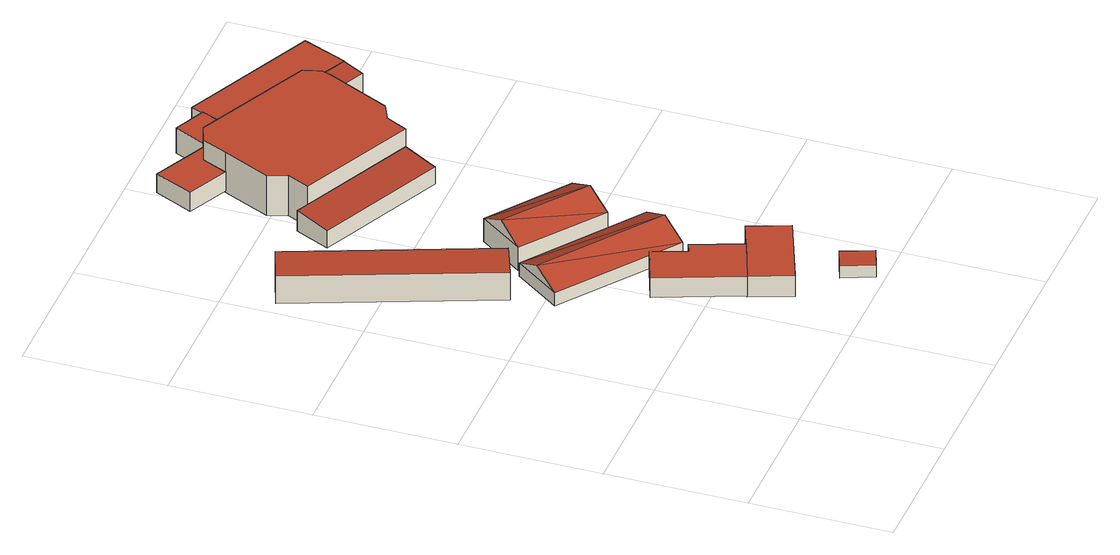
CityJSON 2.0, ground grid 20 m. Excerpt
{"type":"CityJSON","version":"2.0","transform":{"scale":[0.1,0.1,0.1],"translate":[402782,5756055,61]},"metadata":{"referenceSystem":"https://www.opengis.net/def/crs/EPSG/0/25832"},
"CityObjects":{
"building1":{"type":"Building","attributes":{"Gemeindeschluessel":"05515000","Geometrietyp2DReferenz":"3000","function":"31001_3200","roofType":"2100","measuredHeight":4.64},"geometry":[{"type":"Solid","lod":"2","boundaries":[[[[0,1,2,3]],[[4,5,1,0]],[[6,7,5,4]],[[3,2,7,6]],[[4,0,3,6]],[[1,5,7,2]]]],"semantics":{"surfaces":[{"type":"WallSurface"},{"type":"RoofSurface"},{"type":"GroundSurface"}],"values":[[0,0,0,0,1,2]]}}]},
"building2":{"type":"Building","attributes":{"Gemeindeschluessel":"05515000","Geometrietyp2DReferenz":"3000","function":"31001_3200","roofType":"1000","measuredHeight":3.18},"geometry":[{"type":"Solid","lod":"2","boundaries":[[[[8,9,10,11]],[[12,13,9,8]],[[14,15,13,12]],[[16,17,15,14]],[[18,19,17,16]],[[11,10,19,18]],[[16,14,12,8,11,18]],[[9,13,15,17,19,10]]]],"semantics":{"surfaces":[{"type":"WallSurface"},{"type":"RoofSurface"},{"type":"GroundSurface"}],"values":[[0,0,0,0,0,0,1,2]]}}]},
"building3":{"type":"Building","attributes":{"Gemeindeschluessel":"05515000","Geometrietyp2DReferenz":"3000","function":"31001_3200","roofType":"1000","measuredHeight":3.27},"geometry":[{"type":"Solid","lod":"2","boundaries":[[[[18,20,21,11]],[[22,23,20,18]],[[24,25,23,22]],[[26,27,25,24]],[[11,21,27,26]],[[24,22,18,11,26]],[[20,23,25,27,21]]]],"semantics":{"surfaces":[{"type":"WallSurface"},{"type":"RoofSurface"},{"type":"GroundSurface"}],"values":[[0,0,0,0,0,1,2]]}}]},
"building4":{"type":"Building","attributes":{"Gemeindeschluessel":"05515000","Geometrietyp2DReferenz":"3000","function":"31001_3200","roofType":"3100","measuredHeight":4.13},"geometry":[{"type":"Solid","lod":"2","boundaries":[[[[28,29,30,31]],[[32,33,29,28]],[[34,35,33,32]],[[31,30,35,34]],[[28,36,32]],[[34,37,31]],[[31,37,36]],[[36,28,31]],[[37,34,32]],[[32,36,37]],[[29,33,35,30]]]],"semantics":{"surfaces":[{"type":"WallSurface"},{"type":"RoofSurface"},{"type":"GroundSurface"}],"values":[[0,0,0,0,0,0,1,1,1,1,2]]}}]},
"building5":{"type":"Building","attributes":{"Gemeindeschluessel":"05515000","Geometrietyp2DReferenz":"3000","function":"31001_3200","roofType":"2100","measuredHeight":2.29},"geometry":[{"type":"Solid","lod":"2","boundaries":[[[[38,39,40,41]],[[42,43,39,38]],[[44,45,43,42]],[[41,40,45,44]],[[42,38,41,44]],[[39,43,45,40]]]],"semantics":{"surfaces":[{"type":"WallSurface"},{"type":"RoofSurface"},{"type":"GroundSurface"}],"values":[[0,0,0,0,1,2]]}}]},
"building6":{"type":"Building","attributes":{"Gemeindeschluessel":"05515000","Geometrietyp2DReferenz":"3000","function":"31001_3200","roofType":"3100","measuredHeight":5.64},"geometry":[{"type":"Solid","lod":"2","boundaries":[[[[46,47,48,49]],[[50,51,47,46]],[[52,53,51,50]],[[49,48,53,52]],[[46,54,50]],[[52,55,49]],[[49,55,54]],[[54,46,49]],[[55,52,50]],[[50,54,55]],[[47,51,53,48]]]],"semantics":{"surfaces":[{"type":"WallSurface"},{"type":"RoofSurface"},{"type":"GroundSurface"}],"values":[[0,0,0,0,0,0,1,1,1,1,2]]}}]},
"building7":{"type":"Building","attributes":{"Gemeindeschluessel":"05515000","Geometrietyp2DReferenz":"3000","function":"31001_3200","roofType":"2100","measuredHeight":3.25},"geometry":[{"type":"Solid","lod":"2","boundaries":[[[[56,57,58,59]],[[60,61,57,56]],[[62,63,61,60]],[[64,65,63,62]],[[59,58,65,64]],[[62,60,56,59,64]],[[57,61,63,65,58]]]],"semantics":{"surfaces":[{"type":"WallSurface"},{"type":"RoofSurface"},{"type":"GroundSurface"}],"values":[[0,0,0,0,0,1,2]]}}]},
"building8":{"type":"Building","attributes":{"Gemeindeschluessel":"05515000","Geometrietyp2DReferenz":"3000","function":"31001_3200","roofType":"1000","measuredHeight":2.97},"geometry":[{"type":"Solid","lod":"2","boundaries":[[[[66,67,68,69]],[[70,71,67,66]],[[72,73,71,70]],[[74,75,73,72]],[[69,68,75,74]],[[72,70,66,69,74]],[[67,71,73,75,68]]]],"semantics":{"surfaces":[{"type":"WallSurface"},{"type":"RoofSurface"},{"type":"GroundSurface"}],"values":[[0,0,0,0,0,1,2]]}}]},
"building9":{"type":"Building","attributes":{"Gemeindeschluessel":"05515000","Geometrietyp2DReferenz":"3000","function":"31001_3200","roofType":"1000","measuredHeight":6.3},"geometry":[{"type":"Solid","lod":"2","boundaries":[[[[76,77,78,79]],[[80,81,77,76]],[[82,83,81,80]],[[84,85,83,82]],[[86,87,85,84]],[[88,89,87,86]],[[90,91,89,88]],[[92,93,91,90]],[[94,95,93,92]],[[96,97,95,94]],[[98,99,97,96]],[[79,78,99,98]],[[96,94,92,90,88,86,84,82,80,76,79,98]],[[77,81,83,85,87,89,91,93,95,97,99,78]]]],"semantics":{"surfaces":[{"type":"WallSurface"},{"type":"RoofSurface"},{"type":"GroundSurface"}],"values":[[0,0,0,0,0,0,0,0,0,0,0,0,1,2]]}}]},
"building10":{"type":"Building","attributes":{"Gemeindeschluessel":"05515000","Geometrietyp2DReferenz":"3000","function":"31001_3200"},"children":["building10-1","building10-2","building10-3"]},
"building10-1":{"type":"BuildingPart","attributes":{"roofType":"2100","measuredHeight":3.99},"parents":["building10"],"geometry":[{"type":"Solid","lod":"2","boundaries":[[[[100,101,102,103]],[[104,105,101,100]],[[106,107,105,104]],[[103,102,108,109]],[[106,104,100,103,109]],[[101,105,107,108,102]],[[107,106,109,108]]]],"semantics":{"surfaces":[{"type":"WallSurface"},{"type":"RoofSurface"},{"type":"GroundSurface"},{"type":"ClosureSurface"}],"values":[[0,0,0,0,1,2,3]]}}]},
"building10-2":{"type":"BuildingPart","attributes":{"roofType":"2100","measuredHeight":4.11},"parents":["building10"],"geometry":[{"type":"Solid","lod":"2","boundaries":[[[[110,109,108,111,112]],[[113,114,115,107,106,116]],[[117,118,119,120]],[[112,111,118,117]],[[120,121,113,116,110,112,117]],[[108,107,115,119,118,111]],[[106,109,110,116]],[[107,108,109,106]],[[114,113,121]],[[119,115,114,121,120]]]],"semantics":{"surfaces":[{"type":"WallSurface"},{"type":"RoofSurface"},{"type":"GroundSurface"},{"type":"ClosureSurface"}],"values":[[0,0,0,0,1,2,0,3,0,3]]}}]},
"building10-3":{"type":"BuildingPart","attributes":{"roofType":"1000","measuredHeight":3.96},"parents":["building10"],"geometry":[{"type":"Solid","lod":"2","boundaries":[[[[122,123,124,125]],[[126,120,119,123,122]],[[125,124,115,114]],[[121,126,122,125,114]],[[123,119,115,124]],[[120,126,121]],[[119,120,121,114,115]]]],"semantics":{"surfaces":[{"type":"WallSurface"},{"type":"RoofSurface"},{"type":"GroundSurface"},{"type":"ClosureSurface"}],"values":[[0,0,0,1,2,0,3]]}}]}
},
"vertices":[
[116,439,62],[116,439,18],[163,458,18],[163,458,65],[8,724,62],[8,724,18],[55,741,65],[55,741,18],
[184,270,48],[184,270,17],[229,152,17],[229,152,48],[239,291,48],[239,291,17],[257,243,48],[257,243,17],[271,248,48],[271,248,17],[298,178,48],[298,178,17],
[298,178,15],[229,152,15],[335,192,48],[335,192,15],[357,135,48],[357,135,15],[251,94,48],[251,94,15],
[125,381,37],[125,381,16],[288,262,16],[288,262,37],[174,447,37],[174,447,16],[337,329,37],[337,329,16],[149,414,57],[312,295,57],
[336,63,38],[336,63,15],[310,53,15],[310,53,34],[353,19,38],[353,19,15],[327,9,34],[327,9,15],
[185,452,53],[185,452,16],[298,369,16],[298,369,53],[232,516,53],[232,516,16],[345,434,53],[345,434,16],[209,484,73],[321,401,73],
[180,755,44],[180,755,12],[156,705,12],[156,705,39],[198,747,44],[198,747,12],[363,670,44],[363,670,12],[339,621,39],[339,621,12],
[176,901,41],[176,901,11],[235,873,11],[235,873,41],[202,956,41],[202,956,11],[279,919,41],[279,919,11],[252,909,41],[252,909,11],
[379,701,72],[379,701,9],[403,712,9],[403,712,72],[363,670,72],[363,670,9],[198,747,72],[198,747,9],[213,779,72],[213,779,9],[203,805,72],[203,805,9],[235,873,72],[235,873,9],[252,909,72],[252,909,9],[279,919,72],[279,919,9],[444,841,72],[444,841,9],[451,816,72],[451,816,9],[446,802,72],[446,802,9],
[446,802,45],[446,802,7],[499,777,7],[499,777,45],[451,816,46],[451,816,7],[444,841,47],[444,841,7],[514,808,7],[514,808,47],
[514,808,48],[544,872,7],[544,872,45],[325,897,48],[325,897,47],[325,897,7],[444,841,48],[353,961,45],[353,961,7],[345,943,7],[345,943,46],[339,928,47],
[300,964,47],[300,964,7],[279,919,7],[279,919,47],[345,943,47]
]}
